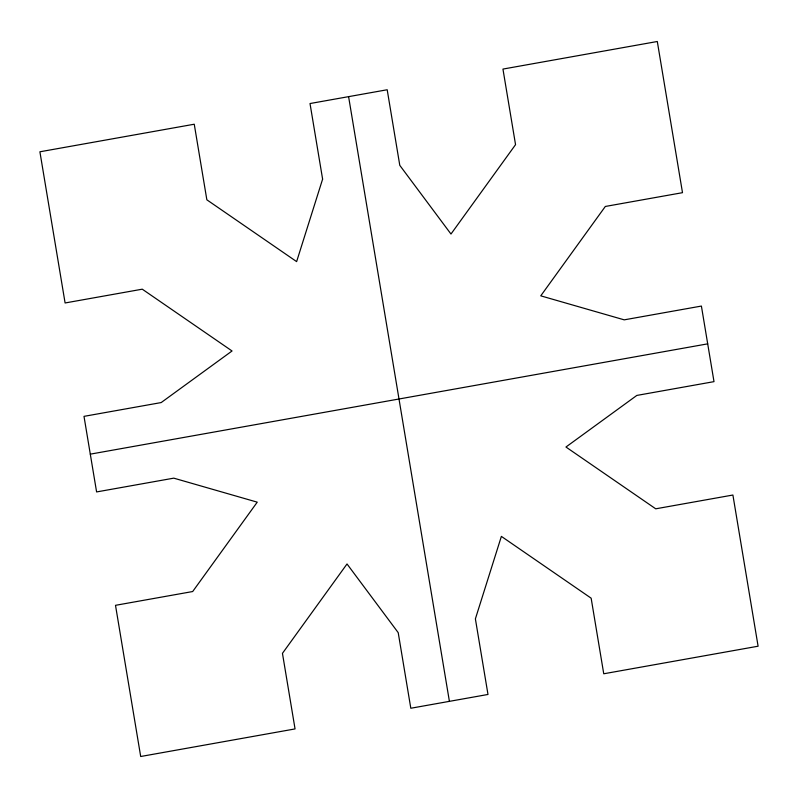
<?xml version="1.0" encoding="UTF-8"?>
<svg xmlns="http://www.w3.org/2000/svg" width="798" height="798" viewBox="0 0 798 798"><rect width="100%" height="100%" fill="white"/><g stroke="black" fill="none" stroke-linecap="round" stroke-linejoin="round"><path stroke-width="1.2" d="M90.304 454.152L707.696 343.848M348.596 96.648L449.404 701.352M322.611 179.131L296.627 261.614L206.852 199.809L194.253 124.219L39.9 151.79L65.097 302.971L142.273 289.185L232.048 350.98L161.176 402.571L83.999 416.356L96.598 491.937L173.774 478.152L257.245 502.161L192.677 591.537L115.501 605.323L140.697 756.504L295.051 728.923L282.452 653.343L347.02 563.967L398.212 632.654L410.81 708.245L487.987 694.46L475.389 618.869L501.373 536.386L591.148 598.191L603.747 673.781L758.1 646.21L732.903 495.029L655.727 508.815L565.952 447.02L636.824 395.429L714.001 381.644L701.402 306.063L624.226 319.848L540.755 295.839L605.323 206.463L682.499 192.677L657.303 41.496L502.949 69.077L515.548 144.657L450.98 234.033L399.788 165.346L387.19 89.755L310.013 103.541L322.611 179.131"/></g></svg>
